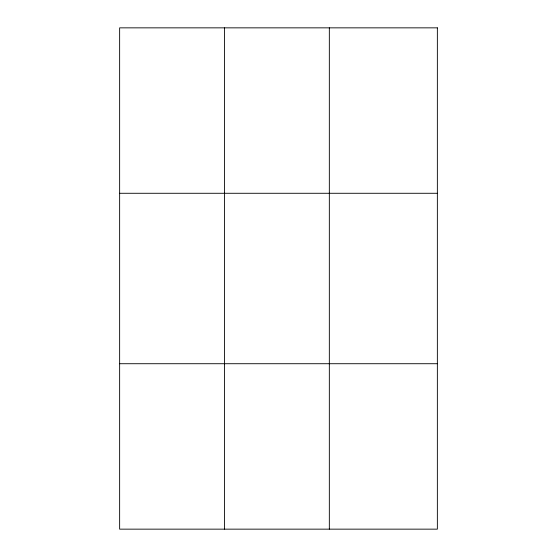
<?xml version="1.0" encoding="UTF-8"?>
<svg xmlns="http://www.w3.org/2000/svg" width="557" height="557" viewBox="0 0 557 557"><rect width="100%" height="100%" fill="white"/><g stroke="black" fill="none" stroke-linecap="round" stroke-linejoin="round"><path stroke-width="0.84" d="M224.485 529.15L224.485 27.85M329.333 529.15L329.333 27.85M119.637 193.279L437.363 193.279M119.637 363.721L437.363 363.721M437.363 27.85L437.363 529.15L119.637 529.15L119.637 27.85L437.363 27.85"/></g></svg>
